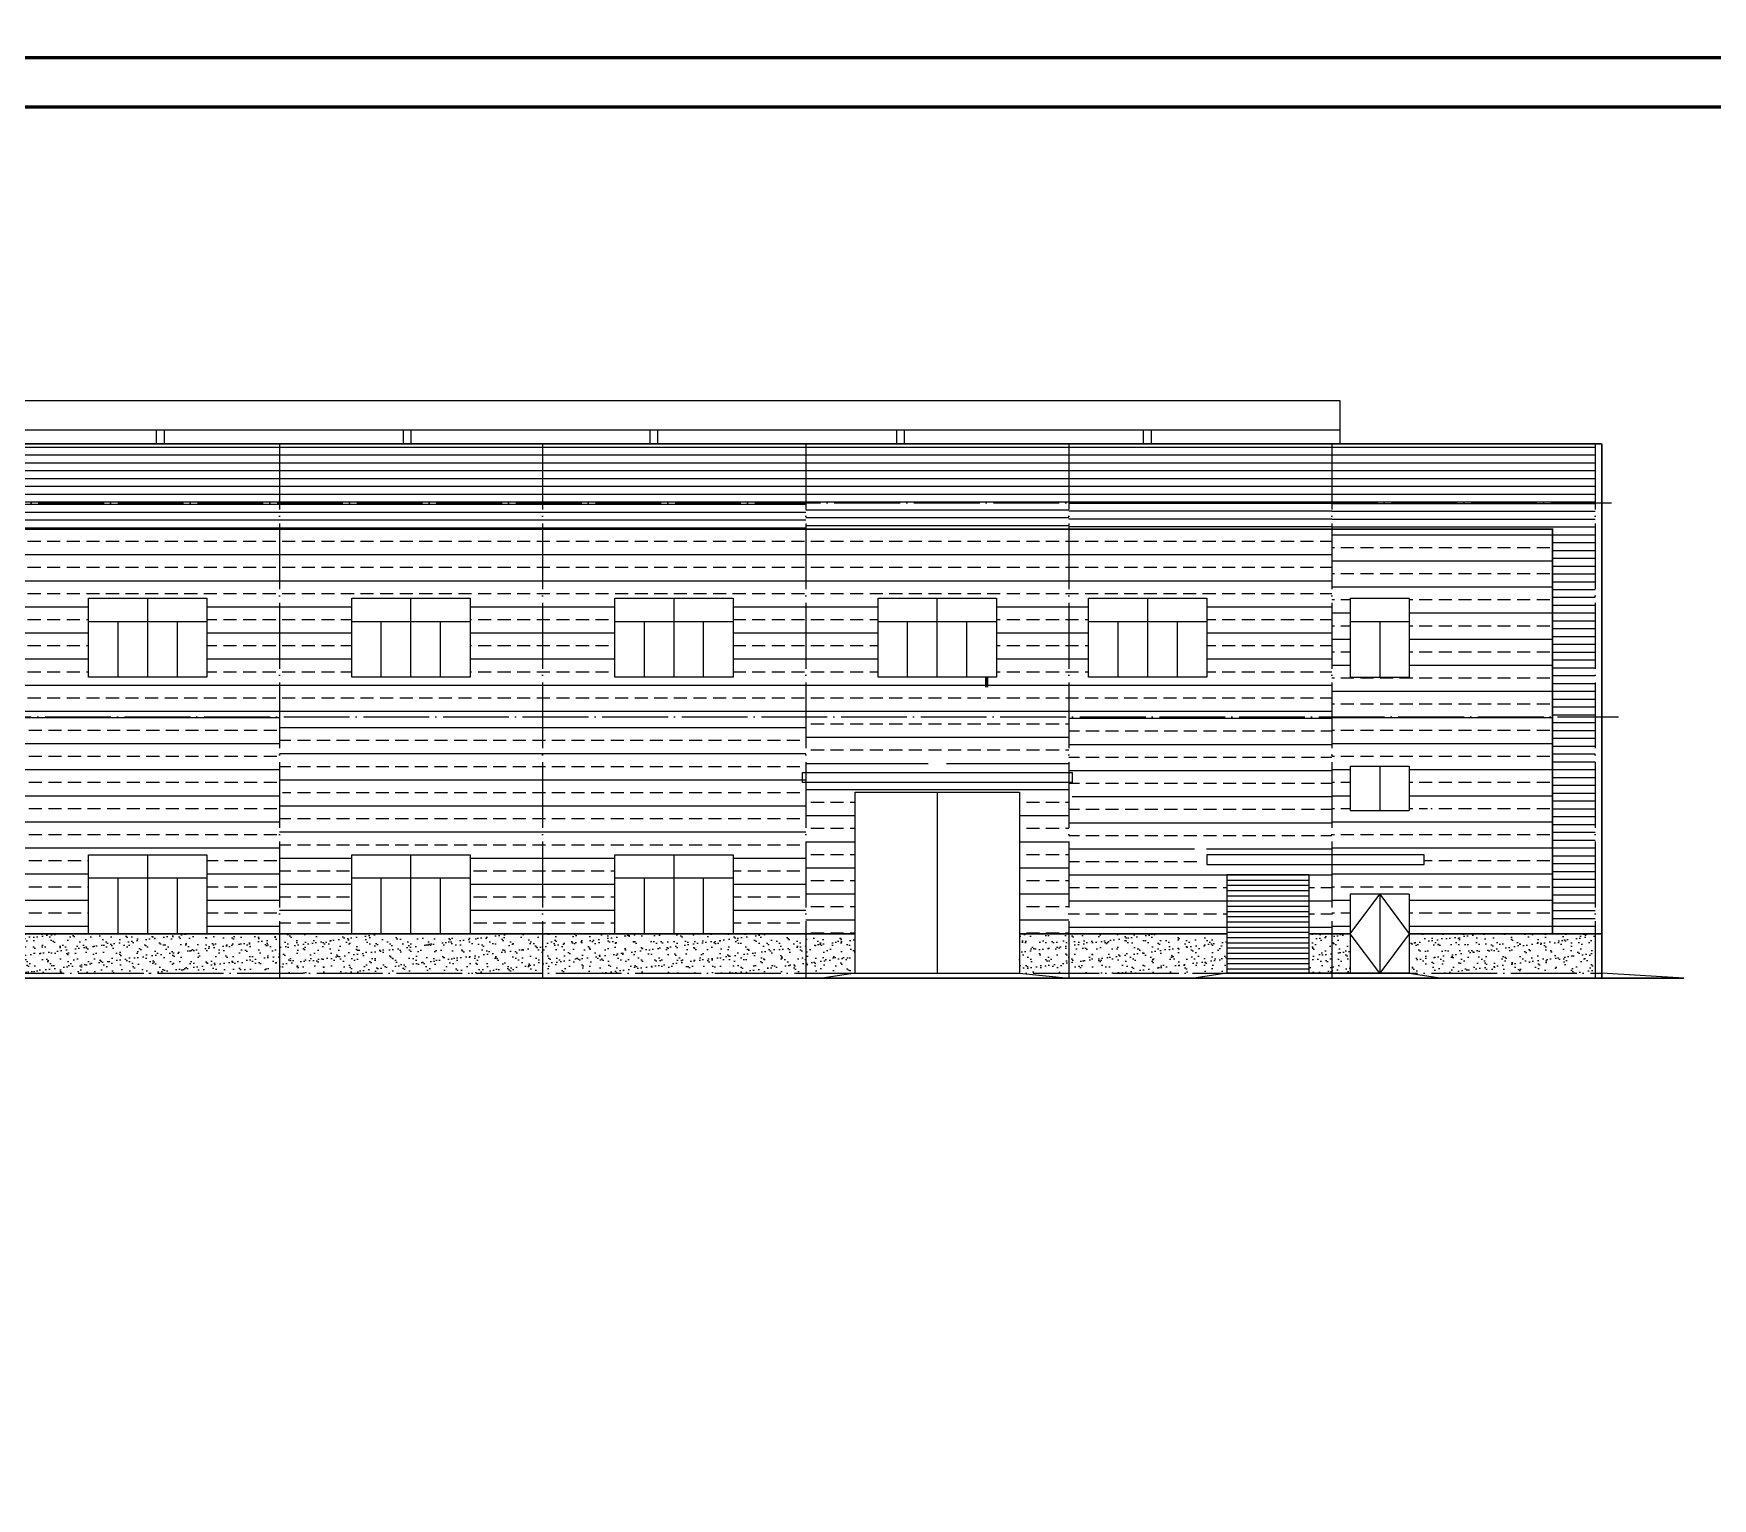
# Model space of a CAD drawing. Extents: x -518586 to 1253874, y -62343 to 661177.
# Drawn here: x 1169141 to 1220177, y 161190 to 205740 of the extents above; entities that cross this region are included whole.
import ezdxf

# ---------------------------------------------------------------- set-up
doc = ezdxf.new("R2010")
doc.units = 0
doc.header["$LTSCALE"] = 1000
doc.header["$MEASUREMENT"] = 0
doc.linetypes.add('DOTE', pattern=[2.42, 2, -0.2, 0.02, -0.2])
for name, color, linetype in [('DIM_IDEN', 3, 'Continuous'), ('DOTE', 9, 'DOTE'), ('TWT_TEXT', 7, 'Continuous'), ('WINDOW', 4, 'Continuous'), ('图框', 7, 'Continuous'), ('尺寸线', 3, 'Continuous'), ('路', 150, 'Continuous')]:
    doc.layers.add(name, color=color, linetype=linetype)
pattern_1 = [(180, (-450971.53, -344284.77), (-4e-14, -238.125), [])]
pattern_2 = [(180, (-3207.17, 5689.3), (-4e-14, -238.125), [])]
pattern_3 = [(180, (-246034.54, -362259.9), (-2e-13, -793.75), []), (180, (-246431.4, -361863), (-2e-13, -793.75), [396.875, -198.4375])]
pattern_4 = [(37.5, (-348293.43, 123219.95), (-12.59867, 385.364754), [0, -304, 0, -340, 0, -325]), (7.5, (-348293.43, 123219.95), (353.95534, 564.42921), [0, -164, 0, -274, 0, -105]), (327.5, (-348539.43, 123219.95), (622.82837, 1.13181), [0, -100, 0, -360, 0, -470]), (317.5, (-348539.43, 123219.95), (601.22532, 175.53511), [0, -50, 0, -236, 0, -270])]
pattern_5 = [(180, (-348293.4, 123219.95), (-2e-13, -793.75), []), (180, (-348690.3, 123616.8), (-2e-13, -793.75), [396.875, -198.4375])]
pattern_6 = [(180, (0, 0), (-4e-14, -238.125), [])]
pattern_7 = [(180, (0, 0), (-2e-13, -793.75), []), (180, (-396.9, 396.9), (-2e-13, -793.75), [396.875, -198.4375])]
pattern_8 = [(37.5, (0, 0), (-12.59867, 385.36475), [0, -304, 0, -340, 0, -325]), (7.5, (0, 0), (353.95534, 564.42921), [0, -164, 0, -274, 0, -105]), (327.5, (-246, 0), (622.82837, 1.13181), [0, -100, 0, -360, 0, -470]), (317.5, (-246, 0), (601.22532, 175.53511), [0, -50, 0, -236, 0, -270])]

msp = doc.modelspace()

# ---------------------------------------------------------------- hatches: boundary and pattern name
h = msp.add_hatch()
h.set_pattern_fill('ANSI31', color=251, scale=150, angle=135, style=0)
h.set_pattern_definition(pattern_1)
h.paths.add_polyline_path([(1176612, 191465), (1176612, 193265), (1168612, 193265), (1168612, 191465)])
h = msp.add_hatch()
h.set_pattern_fill('ANSI31', color=251, scale=150, angle=135, style=0)
h.set_pattern_definition(pattern_1)
h.paths.add_polyline_path([(1184612, 191465), (1184612, 193265), (1176612, 193265), (1176612, 191465)])
h = msp.add_hatch()
h.set_pattern_fill('ANSI31', color=251, scale=150, angle=135, style=0)
h.set_pattern_definition(pattern_1)
h.paths.add_polyline_path([(1192612, 191465), (1192612, 193265), (1184612, 193265), (1184612, 191465)])
h = msp.add_hatch()
h.set_pattern_fill('ANSI31', color=251, scale=150, angle=135, style=0)
h.set_pattern_definition(pattern_1)
h.paths.add_polyline_path([(1200612, 191465), (1200612, 193265), (1192612, 193265), (1192612, 191465)])
h = msp.add_hatch()
h.set_pattern_fill('ANSI31', color=251, scale=150, angle=135, style=0)
h.set_pattern_definition(pattern_1)
h.paths.add_polyline_path([(1208612, 191465), (1208612, 193265), (1200612, 193265), (1200612, 191465)])
h = msp.add_hatch()
h.set_pattern_fill('ANSI31', color=251, scale=150, angle=135, style=0)
h.set_pattern_definition(pattern_1)
h.paths.add_polyline_path([(1216612, 191465), (1216612, 193265), (1208612, 193265), (1208612, 191465)])
h = msp.add_hatch()
h.set_pattern_fill('ANSI31', color=251, scale=150, angle=135, style=0)
h.set_pattern_definition(pattern_2)
h.paths.add_polyline_path([(1176612, 191465), (1168612, 191465), (1168612, 190665), (1176612, 190665)])
h = msp.add_hatch()
h.set_pattern_fill('ANSI31', color=251, scale=150, angle=135, style=0)
h.set_pattern_definition(pattern_2)
h.paths.add_polyline_path([(1184612, 191465), (1176612, 191465), (1176612, 190665), (1184612, 190665)])
h = msp.add_hatch()
h.set_pattern_fill('ANSI31', color=251, scale=150, angle=135, style=0)
h.set_pattern_definition(pattern_2)
h.paths.add_polyline_path([(1192612, 191465), (1184612, 191465), (1184612, 190665), (1192612, 190665)])
h = msp.add_hatch()
h.set_pattern_fill('ANSI31', color=251, scale=150, angle=135, style=0)
h.set_pattern_definition(pattern_1)
h.paths.add_polyline_path([(1200612, 190665), (1200612, 191465), (1192612, 191465), (1192612, 190665)])
h = msp.add_hatch()
h.set_pattern_fill('ANSI31', color=251, scale=150, angle=135, style=0)
h.set_pattern_definition([(180, (-1322.8, -2849.48), (-4e-14, -238.125), [])])
h.paths.add_polyline_path([(1200612, 191465), (1200612, 190665), (1208612, 190665), (1208612, 191465)])
h = msp.add_hatch()
h.set_pattern_fill('ANSI31', color=251, scale=150, angle=135, style=0)
h.set_pattern_definition(pattern_6)
h.paths.add_polyline_path([(1216612, 191465), (1208612, 191465), (1208612, 190665), (1215312, 190665), (1215312, 184965), (1216612, 184965)])
h = msp.add_hatch()
h.set_pattern_fill('ANSI33', color=253, scale=250, angle=135, style=0)
h.set_pattern_definition(pattern_5)
h.paths.add_polyline_path([(1176612, 190665), (1168612, 190665), (1168612, 184965), (1176612, 184965)])
h.paths.add_polyline_path([(1170812, 188565), (1174411, 188565), (1174411, 186165), (1170812, 186165)], flags=16)
h = msp.add_hatch()
h.set_pattern_fill('ANSI33', color=253, scale=250, angle=135, style=0)
h.set_pattern_definition(pattern_5)
h.paths.add_polyline_path([(1184612, 190665), (1176612, 190665), (1176612, 184965), (1184612, 184965)])
h.paths.add_polyline_path([(1178812, 188565), (1182411, 188565), (1182411, 186165), (1178812, 186165)], flags=16)
h = msp.add_hatch()
h.set_pattern_fill('ANSI33', color=253, scale=250, angle=135, style=0)
h.set_pattern_definition(pattern_5)
h.paths.add_polyline_path([(1192612, 190665), (1184612, 190665), (1184612, 184965), (1192612, 184965)])
h.paths.add_polyline_path([(1186812, 188565), (1190411, 188565), (1190411, 186165), (1186812, 186165)], flags=16)
h = msp.add_hatch()
h.set_pattern_fill('ANSI33', color=253, scale=250, angle=135, style=0)
h.set_pattern_definition(pattern_5)
h.paths.add_polyline_path([(1200612, 190665), (1192612, 190665), (1192612, 184965), (1198337, 184965), (1198337, 186165), (1194812, 186165), (1194812, 188565), (1198411, 188565), (1198411, 186165), (1198337, 186165), (1198337, 184965), (1200612, 184965)])
h = msp.add_hatch()
h.set_pattern_fill('ANSI33', color=253, scale=250, angle=135, style=0)
h.set_pattern_definition(pattern_5)
h.paths.add_polyline_path([(1208612, 190665), (1200612, 190665), (1200612, 184965), (1208612, 184965)])
h.paths.add_polyline_path([(1201212, 188565), (1204812, 188565), (1204812, 186165), (1201212, 186165)], flags=16)
h = msp.add_hatch()
h.set_pattern_fill('ANSI33', color=253, scale=250, angle=135, style=0)
h.set_pattern_definition(pattern_7)
h.paths.add_polyline_path([(1215312, 190665), (1208612, 190665), (1208612, 184965), (1215312, 184965)])
h.paths.add_polyline_path([(1210961, 186165), (1209161, 186165), (1209161, 188565), (1210961, 188565)], flags=16)
h = msp.add_hatch()
h.set_pattern_fill('ANSI33', color=253, scale=250, angle=135, style=0)
h.set_pattern_definition(pattern_7)
h.paths.add_polyline_path([(1174411, 180765), (1174411, 178365), (1175111, 178365), (1176612, 178365), (1176612, 184965), (1168612, 184965), (1168612, 183265), (1168711, 183265), (1168711, 182965), (1168612, 182965), (1168612, 178365), (1170812, 178365), (1170812, 180765)])
h = msp.add_hatch()
h.set_pattern_fill('ANSI33', color=253, scale=250, angle=135, style=0)
h.set_pattern_definition(pattern_3)
h.paths.add_polyline_path([(1184612, 184965), (1176612, 184965), (1176612, 182765), (1176712, 182765), (1176712, 182465), (1176612, 182465), (1176612, 178365), (1178812, 178365), (1178812, 180765), (1182411, 180765), (1182411, 178365), (1184612, 178365)])
h = msp.add_hatch()
h.set_pattern_fill('ANSI33', color=253, scale=250, angle=135, style=0)
h.set_pattern_definition(pattern_3)
h.paths.add_polyline_path([(1192612, 182465), (1192512, 182465), (1192512, 182765), (1192612, 182765), (1192612, 184965), (1184612, 184965), (1184612, 178365), (1186812, 178365), (1186812, 180765), (1190411, 180765), (1190411, 178365), (1192612, 178365)])
h = msp.add_hatch()
h.set_pattern_fill('ANSI33', color=253, scale=250, angle=135, style=0)
h.set_pattern_definition(pattern_5)
h.paths.add_polyline_path([(1192612, 184965), (1192612, 183265), (1196612, 183265), (1196312, 183565), (1196912, 183565), (1196612, 183265), (1198337, 183265), (1198337, 184965)])
h = msp.add_hatch()
h.set_pattern_fill('ANSI33', color=253, scale=250, angle=135, style=0)
h.set_pattern_definition(pattern_5)
h.paths.add_polyline_path([(1200612, 183265), (1200612, 184965), (1198337, 184965), (1198337, 183265)])
h = msp.add_hatch()
h.set_pattern_fill('ANSI33', color=253, scale=250, angle=135, style=0)
h.set_pattern_definition([(180, (-1199.9, -3996.05), (-2e-13, -793.75), []), (180, (-1596.8, -3599.2), (-2e-13, -793.75), [396.875, -198.4375])])
h.paths.add_polyline_path([(1204912, 181065), (1204612, 180765), (1208612, 180765), (1208612, 184965), (1200612, 184965), (1200612, 182765), (1200712, 182765), (1200712, 182465), (1200612, 182465), (1200612, 178365), (1205412, 178365), (1205412, 180165), (1207912, 180165), (1207912, 178365), (1208612, 178365), (1208612, 180465), (1204512, 180465), (1204512, 180765), (1204612, 180765), (1204312, 181065)])
h = msp.add_hatch()
h.set_pattern_fill('ANSI33', color=253, scale=250, angle=135, style=0)
h.set_pattern_definition(pattern_7)
h.paths.add_polyline_path([(1211412, 180465), (1208612, 180465), (1208612, 178365), (1209161, 178365), (1209161, 179565), (1210961, 179565), (1210961, 178365), (1212312, 178365), (1215312, 178365), (1215312, 184965), (1208612, 184965), (1208612, 180765), (1211412, 180765)])
h.paths.add_polyline_path([(1210662, 182115), (1209161, 182115), (1209161, 183465), (1210961, 183465), (1210961, 182115), (1211562, 182115), (1211262, 182415), (1211862, 182415), (1211562, 182115)], flags=16)
h = msp.add_hatch()
h.set_pattern_fill('ANSI31', color=251, scale=150, angle=135, style=0)
h.set_pattern_definition(pattern_6)
h.paths.add_polyline_path([(1216612, 184965), (1215312, 184965), (1215312, 178365), (1216612, 178365)])
h = msp.add_hatch()
h.set_pattern_fill('ANSI33', color=253, scale=250, angle=135, style=0)
h.set_pattern_definition(pattern_5)
h.paths.add_polyline_path([(1192612, 178365), (1194112, 178365), (1194112, 182665), (1198337, 182665), (1198337, 182965), (1192612, 182965)])
h = msp.add_hatch()
h.set_pattern_fill('ANSI33', color=253, scale=250, angle=135, style=0)
h.set_pattern_definition(pattern_5)
h.paths.add_polyline_path([(1200612, 182965), (1198337, 182965), (1198337, 182665), (1199112, 182665), (1199112, 178365), (1200612, 178365)])
at = {"layer": 'WINDOW'}
h = msp.add_hatch(dxfattribs=at)
h.set_pattern_fill('ANSI31', color=256, scale=100, angle=135, style=0)
h.set_pattern_definition([(180, (1373452.5, -393092.55), (-1e-14, -158.75), [])])
h.paths.add_polyline_path([(1205412, 180165), (1205412, 177165), (1207912, 177165), (1207912, 180165)])
at = {"layer": '尺寸线'}
h = msp.add_hatch(dxfattribs=at)
h.set_pattern_fill('粉刷', color=0, scale=100, style=0)
h.set_pattern_definition(pattern_8)
h.paths.add_polyline_path([(1176612, 177165), (1176612, 178365), (1175111, 178365), (1168612, 178365), (1168612, 177165)])
h = msp.add_hatch(dxfattribs=at)
h.set_pattern_fill('粉刷', color=0, scale=100, style=0)
h.set_pattern_definition(pattern_4)
h.paths.add_polyline_path([(1176612, 177165), (1184612, 177165), (1184612, 178365), (1176612, 178365)])
h = msp.add_hatch(dxfattribs=at)
h.set_pattern_fill('粉刷', color=0, scale=100, style=0)
h.set_pattern_definition(pattern_4)
h.paths.add_polyline_path([(1184612, 177165), (1192612, 177165), (1192612, 178365), (1184612, 178365)])
h = msp.add_hatch(dxfattribs=at)
h.set_pattern_fill('粉刷', color=0, scale=100, style=0)
h.set_pattern_definition(pattern_4)
h.paths.add_polyline_path([(1192612, 177165), (1194112, 177165), (1194112, 178365), (1192612, 178365)])
h = msp.add_hatch(dxfattribs=at)
h.set_pattern_fill('粉刷', color=0, scale=100, style=0)
h.set_pattern_definition(pattern_4)
h.paths.add_polyline_path([(1199112, 177165), (1200612, 177165), (1200612, 178365), (1199112, 178365)])
h = msp.add_hatch(dxfattribs=at)
h.set_pattern_fill('粉刷', color=0, scale=100, style=0)
h.set_pattern_definition(pattern_4)
h.paths.add_polyline_path([(1200612, 177165), (1205412, 177165), (1205412, 178365), (1200612, 178365)])
h = msp.add_hatch(dxfattribs=at)
h.set_pattern_fill('粉刷', color=0, scale=100, style=0)
h.set_pattern_definition(pattern_8)
h.paths.add_polyline_path([(1208612, 178365), (1207912, 178365), (1207912, 177165), (1208612, 177165)])
h = msp.add_hatch(dxfattribs=at)
h.set_pattern_fill('粉刷', color=0, scale=100, style=0)
h.set_pattern_definition(pattern_8)
h.paths.add_polyline_path([(1209161, 178365), (1208612, 178365), (1208612, 177165), (1209161, 177165)])
h = msp.add_hatch(dxfattribs=at)
h.set_pattern_fill('粉刷', color=0, scale=100, style=0)
h.set_pattern_definition(pattern_8)
h.paths.add_polyline_path([(1216612, 177165), (1216612, 178365), (1214412, 178365), (1212312, 178365), (1210961, 178365), (1210961, 177165)])

# ---------------------------------------------------------------- linework, layer by layer
for p, q in [((1120372, 194585), (1208852, 194585)), ((1120372, 193685), (1208852, 193685)), ((1172871, 193685), (1172871, 193265)), ((1172871, 193685), (1172871, 193265)), ((1172871, 193685), (1172871, 193265)), ((1172871, 193685), (1172871, 193265)), ((1172871, 193685), (1172871, 193265)), ((1172871, 193685), (1172871, 193265)), ((1173111, 193685), (1173111, 193265)), ((1173111, 193685), (1173111, 193265)), ((1173111, 193685), (1173111, 193265)), ((1173111, 193685), (1173111, 193265)), ((1173111, 193685), (1173111, 193265)), ((1173111, 193685), (1173111, 193265)), ((1180371, 193685), (1180371, 193265)), ((1180371, 193685), (1180371, 193265)), ((1180371, 193685), (1180371, 193265)), ((1180371, 193685), (1180371, 193265)), ((1180371, 193685), (1180371, 193265)), ((1180371, 193685), (1180371, 193265)), ((1180611, 193685), (1180611, 193265)), ((1180611, 193685), (1180611, 193265)), ((1180611, 193685), (1180611, 193265)), ((1180611, 193685), (1180611, 193265)), ((1180611, 193685), (1180611, 193265)), ((1180611, 193685), (1180611, 193265)), ((1187871, 193685), (1187871, 193265)), ((1187871, 193685), (1187871, 193265)), ((1187871, 193685), (1187871, 193265)), ((1187871, 193685), (1187871, 193265)), ((1187871, 193685), (1187871, 193265)), ((1187871, 193685), (1187871, 193265)), ((1188111, 193685), (1188111, 193265)), ((1188111, 193685), (1188111, 193265)), ((1188111, 193685), (1188111, 193265)), ((1188111, 193685), (1188111, 193265)), ((1188111, 193685), (1188111, 193265)), ((1188111, 193685), (1188111, 193265)), ((1195371, 193685), (1195371, 193265)), ((1195371, 193685), (1195371, 193265)), ((1195371, 193685), (1195371, 193265)), ((1195371, 193685), (1195371, 193265)), ((1195371, 193685), (1195371, 193265)), ((1195371, 193685), (1195371, 193265)), ((1195611, 193685), (1195611, 193265)), ((1195611, 193685), (1195611, 193265)), ((1195611, 193685), (1195611, 193265)), ((1195611, 193685), (1195611, 193265)), ((1195611, 193685), (1195611, 193265)), ((1195611, 193685), (1195611, 193265)), ((1202871, 193685), (1202871, 193265)), ((1202871, 193685), (1202871, 193265)), ((1202871, 193685), (1202871, 193265)), ((1202871, 193685), (1202871, 193265)), ((1203111, 193685), (1203111, 193265)), ((1203111, 193685), (1203111, 193265)), ((1203111, 193685), (1203111, 193265)), ((1203111, 193685), (1203111, 193265))]:
    msp.add_line(p, q)
at = {"layer": 'DIM_IDEN', "const_width": 100}
msp.add_lwpolyline([(1198112, 186165), (1198112, 185855)], dxfattribs=at)
at = {"layer": 'DOTE', "color": 8}
for p, q in [((1176612, 193265), (1176612, 177015)), ((1184612, 193265), (1184612, 177015)), ((1192612, 193265), (1192612, 177015)), ((1200612, 193265), (1200612, 177015)), ((1208612, 193265), (1208612, 177015)), ((1216612, 193265), (1216612, 177015)), ((1111203, 191465), (1217112, 191465)), ((1111408, 184965), (1217317, 184965)), ((1112412, 177165), (1216812, 177165))]:
    msp.add_line(p, q, dxfattribs=at)
at = {"layer": 'TWT_TEXT', "color": 0}
msp.add_line((1194112, 177165), (1199112, 177165), dxfattribs=at)
at = {"layer": 'WINDOW'}
for p, q in [((1172612, 186165), (1172612, 188565)), ((1180611, 186165), (1180611, 188565)), ((1188612, 186165), (1188612, 188565)), ((1196612, 186165), (1196612, 188565)), ((1203012, 186165), (1203012, 188565)), ((1209161, 188565), (1210961, 188565)), ((1209161, 188565), (1209161, 186165)), ((1210961, 188565), (1210961, 186165)), ((1170812, 187865), (1174411, 187865)), ((1171712, 186165), (1171712, 187865)), ((1173511, 186165), (1173511, 187865)), ((1178812, 187865), (1182411, 187865)), ((1179712, 186165), (1179712, 187865)), ((1181512, 186165), (1181512, 187865)), ((1186812, 187865), (1190411, 187865)), ((1187712, 186165), (1187712, 187865)), ((1189511, 186165), (1189511, 187865)), ((1194812, 187865), (1198411, 187865)), ((1195712, 186165), (1195712, 187865)), ((1197511, 186165), (1197511, 187865)), ((1201212, 187865), (1204812, 187865)), ((1202112, 186165), (1202112, 187865)), ((1203912, 186165), (1203912, 187865)), ((1209161, 187865), (1210961, 187865)), ((1210062, 187865), (1210062, 186165)), ((1209161, 186165), (1210961, 186165)), ((1192512, 183265), (1200712, 183265)), ((1192512, 182965), (1192512, 183265)), ((1200712, 183265), (1200712, 182965)), ((1209161, 183465), (1210961, 183465)), ((1209161, 183465), (1209161, 182115)), ((1210062, 183465), (1210062, 182115)), ((1210961, 183465), (1210961, 182115)), ((1200712, 182965), (1192512, 182965)), ((1194112, 182665), (1199112, 182665)), ((1194112, 177165), (1194112, 182665)), ((1196612, 182665), (1196612, 177165)), ((1199112, 182665), (1199112, 177165)), ((1209161, 182115), (1210961, 182115)), ((1172612, 178365), (1172612, 180765)), ((1180611, 178365), (1180611, 180765)), ((1188612, 178365), (1188612, 180765)), ((1211412, 180765), (1204812, 180765)), ((1204812, 180765), (1204812, 180465)), ((1211412, 180465), (1211412, 180765)), ((1204812, 180465), (1211412, 180465)), ((1205412, 180165), (1207912, 180165)), ((1205412, 180165), (1205412, 177165)), ((1207912, 180165), (1207912, 177165)), ((1170812, 180065), (1174411, 180065)), ((1171712, 178365), (1171712, 180065)), ((1173511, 178365), (1173511, 180065)), ((1178812, 180065), (1182411, 180065)), ((1179712, 178365), (1179712, 180065)), ((1181512, 178365), (1181512, 180065)), ((1186812, 180065), (1190411, 180065)), ((1187712, 178365), (1187712, 180065)), ((1189511, 178365), (1189511, 180065)), ((1209161, 179565), (1209161, 177165)), ((1210961, 179565), (1209161, 179565)), ((1209161, 178365), (1210062, 179565)), ((1210062, 179565), (1210062, 177165)), ((1210062, 179565), (1210961, 178365)), ((1210961, 179565), (1210961, 177165)), ((1210062, 177165), (1209161, 178365)), ((1210961, 178365), (1210062, 177165))]:
    msp.add_line(p, q, dxfattribs=at)
for points in [[(1170812, 188565), (1174411, 188565), (1174411, 186165), (1170812, 186165)], [(1178812, 188565), (1182411, 188565), (1182411, 186165), (1178812, 186165)], [(1186812, 188565), (1190411, 188565), (1190411, 186165), (1186812, 186165)], [(1194812, 188565), (1198411, 188565), (1198411, 186165), (1194812, 186165)], [(1201212, 188565), (1204812, 188565), (1204812, 186165), (1201212, 186165)], [(1170812, 180765), (1174411, 180765), (1174411, 178365), (1170812, 178365)], [(1178812, 180765), (1182411, 180765), (1182411, 178365), (1178812, 178365)], [(1186812, 180765), (1190411, 180765), (1190411, 178365), (1186812, 178365)]]:
    msp.add_lwpolyline(points, close=True, dxfattribs=at)
at = {"layer": '图框', "color": 4, "const_width": 98.6}
for points in [[(1096175, 205007), (1253825, 205007), (1253825, 294107), (1096175, 294107)], [(1096175, 115907), (1253825, 115907), (1253825, 205007), (1096175, 205007)], [(1099925, 117407), (1252325, 117407), (1252325, 203507), (1099925, 203507)]]:
    msp.add_lwpolyline(points, close=True, dxfattribs=at)
at = {"layer": '尺寸线', "color": 0}
msp.add_line((1216812, 178365), (1214412, 178365), dxfattribs=at)
at = {"layer": '路', "color": 0}
for p, q in [((1208852, 194585), (1208852, 193265)), ((1208852, 194585), (1208852, 193265)), ((1194112, 177165), (1193112, 177015)), ((1199112, 177165), (1200612, 177015)), ((1205412, 177165), (1204412, 177015)), ((1205412, 177165), (1210961, 177165)), ((1210961, 177165), (1205412, 177165)), ((1210961, 177165), (1211961, 177015)), ((1210961, 177165), (1211961, 177015)), ((1219312, 177015), (1216812, 177165)), ((1169612, 177015), (1175612, 177015))]:
    msp.add_line(p, q, dxfattribs=at)
at = {"layer": '路', "color": 0, "const_width": 50}
for points in [[(1112412, 193265), (1216812, 193265)], [(1216812, 189165), (1216812, 193265)], [(1113912, 177015), (1113912, 190665), (1215312, 190665), (1215312, 178365)], [(1216812, 189165), (1216812, 177015)], [(1167111, 178365), (1175111, 178365)], [(1194112, 178365), (1175111, 178365)], [(1205412, 178365), (1199112, 178365)], [(1209161, 178365), (1207912, 178365)], [(1212312, 178365), (1210961, 178365)], [(1216812, 178365), (1212312, 178365)], [(1109911, 177015), (1219305, 177015)]]:
    msp.add_lwpolyline(points, dxfattribs=at)

doc.saveas('drawing.dxf')
